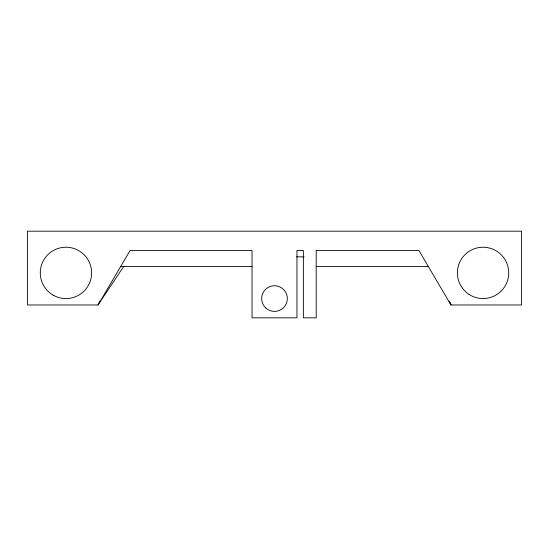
<?xml version="1.0" encoding="UTF-8"?>
<svg xmlns="http://www.w3.org/2000/svg" width="549" height="549" viewBox="0 0 549 549"><rect width="100%" height="100%" fill="white"/><g stroke="black" fill="none" stroke-linecap="round" stroke-linejoin="round"><path stroke-width="0.82" d="M99.945 301.161L98.038 304.983L27.45 304.983L27.45 231.184L521.55 231.184L521.55 304.983L450.962 304.983L418.88 250.44L316.21 250.44L316.21 317.816L303.377 317.816L303.377 250.44L296.961 250.44L296.961 317.816L252.039 317.816L252.039 250.44L130.12 250.44L98.038 304.983L123.985 266.052M296.625 256.857L304.098 256.857M120.684 266.478L252.039 266.478M316.21 266.478L428.316 266.478M449.151 301.161L450.962 304.983L450.105 302.574M53.116 295.122A25.666 25.666 0 0 0 91.621 272.894A25.666 25.666 0 0 0 53.116 250.667A25.666 25.666 0 0 0 53.116 295.122M469.031 294.394A25.666 25.666 0 0 0 508.676 274.287A25.666 25.666 0 0 0 471.44 250.008A25.666 25.666 0 0 0 469.031 294.394M265.819 308.016A12.833 12.833 0 0 0 287.024 301.353A12.833 12.833 0 0 0 270.65 286.317A12.833 12.833 0 0 0 265.819 308.016"/></g></svg>
